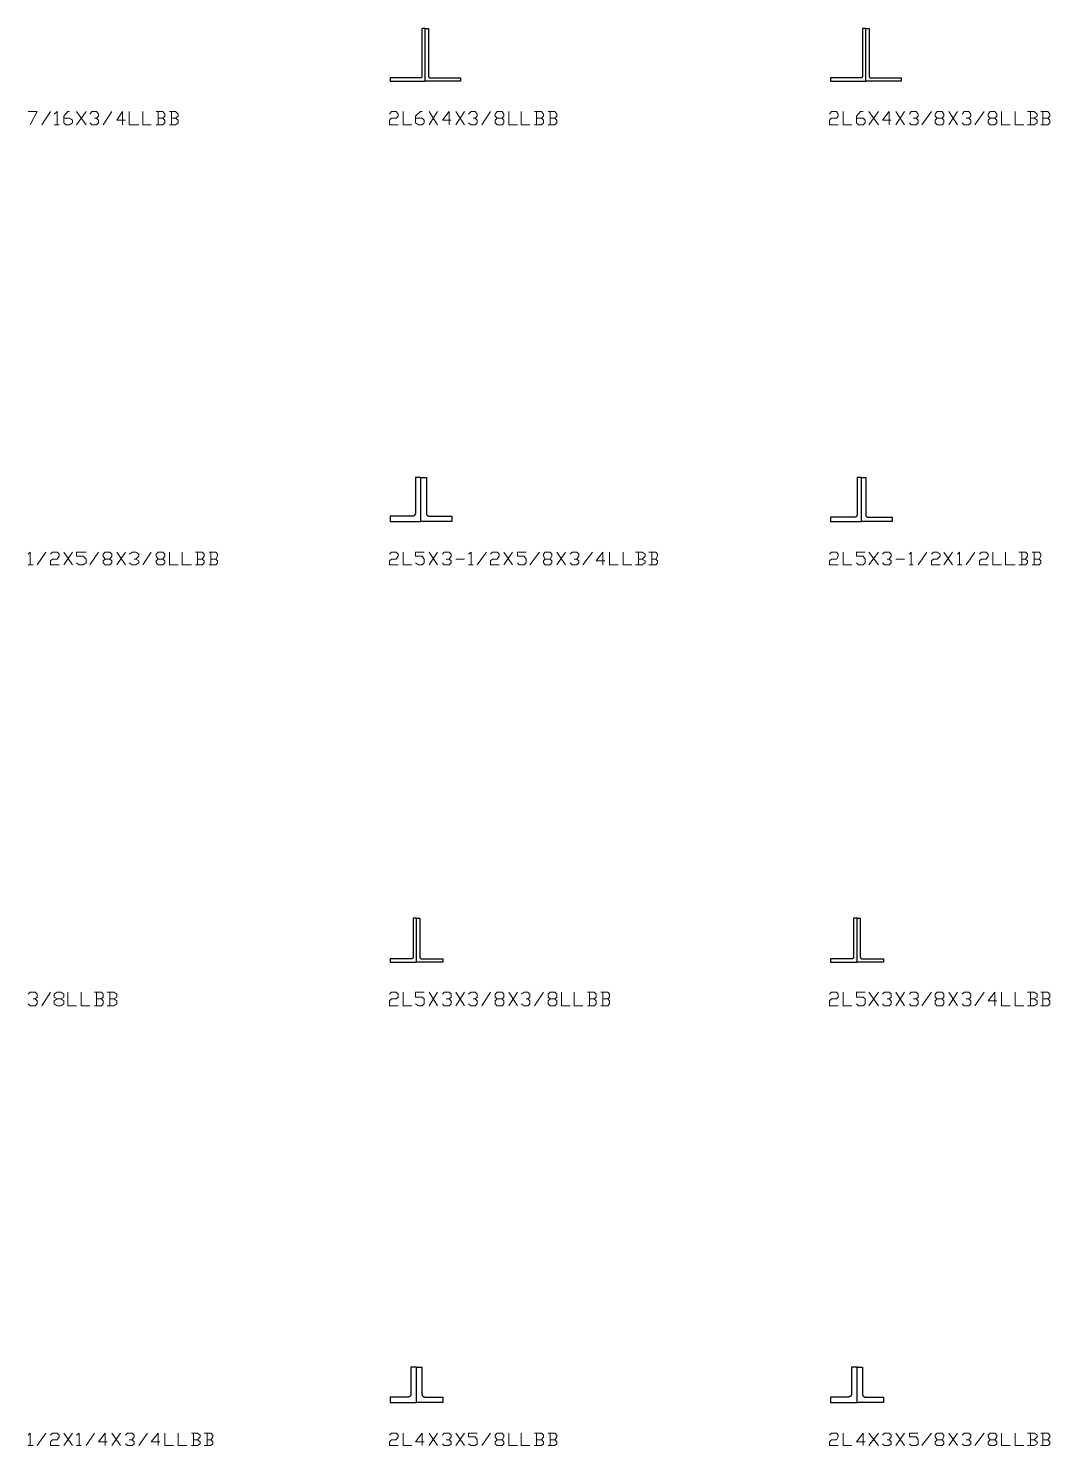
# Model space of a CAD drawing. Header units: inches. Extents: x 0 to 985, y -1555 to 12.
# Drawn here: x 858.9 to 974.9, y -754.9 to -594 of the extents above; entities that cross this region are included whole.
import ezdxf

# ---------------------------------------------------------------- set-up
doc = ezdxf.new("R2010")
doc.units = ezdxf.units.IN
doc.header["$MEASUREMENT"] = 0
doc.layers.add('AISC_STEEL', color=7, linetype='Continuous')

msp = doc.modelspace()

# ---------------------------------------------------------------- linework, layer by layer
at = {"color": 3, "lineweight": 0}
for points in [[(858.94, -603.43), (859.93, -603.43), (859.16, -604.96)], [(860.47, -604.96), (861.45, -603.43)], [(861.89, -603.76), (862.22, -603.43), (862.22, -604.96)], [(861.89, -604.96), (862.43, -604.96)], [(862.98, -604.19), (863.63, -604.19), (863.96, -604.41), (863.96, -604.74), (863.63, -604.96), (863.2, -604.96), (862.98, -604.74), (862.98, -603.98), (863.42, -603.43), (863.63, -603.43)], [(864.4, -604.96), (865.49, -603.43)], [(864.4, -603.43), (865.49, -604.96)], [(865.92, -603.76), (866.14, -603.43), (866.69, -603.43), (866.91, -603.76), (866.91, -603.98), (866.69, -604.19), (866.47, -604.19)], [(866.69, -604.19), (866.91, -604.41), (866.91, -604.74), (866.69, -604.96), (866.14, -604.96), (865.92, -604.74)], [(867.45, -604.96), (868.43, -603.43)], [(869.96, -604.41), (868.98, -604.41), (869.63, -603.43), (869.63, -604.96)], [(870.39, -603.43), (870.39, -604.96), (871.49, -604.96)], [(871.92, -603.43), (871.92, -604.96), (872.9, -604.96)], [(874.21, -604.19), (874.43, -603.98), (874.43, -603.76), (874.21, -603.43), (873.45, -603.43)], [(873.45, -604.96), (874.21, -604.96), (874.43, -604.74), (874.43, -604.41), (874.21, -604.19), (873.67, -604.19)], [(873.67, -603.43), (873.67, -604.96)], [(875.63, -604.19), (875.96, -603.98), (875.96, -603.76), (875.63, -603.43), (874.98, -603.43)], [(874.98, -604.96), (875.63, -604.96), (875.96, -604.74), (875.96, -604.41), (875.63, -604.19), (875.19, -604.19)], [(875.19, -603.43), (875.19, -604.96)], [(899.95, -603.76), (900.17, -603.43), (900.71, -603.43), (900.93, -603.76), (900.93, -603.98), (900.71, -604.19), (900.17, -604.19), (899.95, -604.41), (899.95, -604.96), (900.93, -604.96)], [(901.47, -603.43), (901.47, -604.96), (902.46, -604.96)], [(902.89, -604.19), (903.66, -604.19), (903.87, -604.41), (903.87, -604.74), (903.66, -604.96), (903.22, -604.96), (902.89, -604.74), (902.89, -603.98), (903.44, -603.43), (903.66, -603.43)], [(904.42, -604.96), (905.4, -603.43)], [(904.42, -603.43), (905.4, -604.96)], [(906.93, -604.41), (905.95, -604.41), (906.71, -603.43), (906.71, -604.96)], [(907.47, -604.96), (908.45, -603.43)], [(907.47, -603.43), (908.45, -604.96)], [(908.89, -603.76), (909.22, -603.43), (909.65, -603.43), (909.87, -603.76), (909.87, -603.98), (909.65, -604.19), (909.44, -604.19)], [(909.65, -604.19), (909.87, -604.41), (909.87, -604.74), (909.65, -604.96), (909.22, -604.96), (908.89, -604.74)], [(910.42, -604.96), (911.4, -603.43)], [(912.71, -604.19), (912.92, -604.41), (912.92, -604.74), (912.71, -604.96), (912.16, -604.96), (911.94, -604.74), (911.94, -604.41), (912.16, -604.19), (912.71, -604.19), (912.92, -603.98), (912.92, -603.76), (912.71, -603.43), (912.16, -603.43), (911.94, -603.76), (911.94, -603.98), (912.16, -604.19)], [(913.47, -603.43), (913.47, -604.96), (914.45, -604.96)], [(914.89, -603.43), (914.89, -604.96), (915.87, -604.96)], [(917.18, -604.19), (917.4, -603.98), (917.4, -603.76), (917.18, -603.43), (916.41, -603.43)], [(916.41, -604.96), (917.18, -604.96), (917.4, -604.74), (917.4, -604.41), (917.18, -604.19), (916.63, -604.19)], [(916.63, -603.43), (916.63, -604.96)], [(918.7, -604.19), (918.92, -603.98), (918.92, -603.76), (918.7, -603.43), (917.94, -603.43)], [(917.94, -604.96), (918.7, -604.96), (918.92, -604.74), (918.92, -604.41), (918.7, -604.19), (918.16, -604.19)], [(918.16, -603.43), (918.16, -604.96)], [(949.89, -603.76), (950.11, -603.43), (950.66, -603.43), (950.87, -603.76), (950.87, -603.98), (950.66, -604.19), (950.11, -604.19), (949.89, -604.41), (949.89, -604.96), (950.87, -604.96)], [(951.42, -603.43), (951.42, -604.96), (952.4, -604.96)], [(952.95, -604.19), (953.71, -604.19), (953.93, -604.41), (953.93, -604.74), (953.71, -604.96), (953.16, -604.96), (952.95, -604.74), (952.95, -603.98), (953.38, -603.43), (953.71, -603.43)], [(954.36, -604.96), (955.45, -603.43)], [(954.36, -603.43), (955.45, -604.96)], [(956.87, -604.41), (955.89, -604.41), (956.65, -603.43), (956.65, -604.96)], [(957.42, -604.96), (958.4, -603.43)], [(957.42, -603.43), (958.4, -604.96)], [(958.94, -603.76), (959.16, -603.43), (959.71, -603.43), (959.93, -603.76), (959.93, -603.98), (959.71, -604.19), (959.38, -604.19)], [(959.71, -604.19), (959.93, -604.41), (959.93, -604.74), (959.71, -604.96), (959.16, -604.96), (958.94, -604.74)], [(960.36, -604.96), (961.45, -603.43)], [(962.65, -604.19), (962.87, -604.41), (962.87, -604.74), (962.65, -604.96), (962.11, -604.96), (961.89, -604.74), (961.89, -604.41), (962.11, -604.19), (962.65, -604.19), (962.87, -603.98), (962.87, -603.76), (962.65, -603.43), (962.11, -603.43), (961.89, -603.76), (961.89, -603.98), (962.11, -604.19)], [(963.42, -604.96), (964.4, -603.43)], [(963.42, -603.43), (964.4, -604.96)], [(964.94, -603.76), (965.16, -603.43), (965.71, -603.43), (965.92, -603.76), (965.92, -603.98), (965.71, -604.19), (965.38, -604.19)], [(965.71, -604.19), (965.92, -604.41), (965.92, -604.74), (965.71, -604.96), (965.16, -604.96), (964.94, -604.74)], [(966.36, -604.96), (967.45, -603.43)], [(968.65, -604.19), (968.87, -604.41), (968.87, -604.74), (968.65, -604.96), (968.1, -604.96), (967.89, -604.74), (967.89, -604.41), (968.1, -604.19), (968.65, -604.19), (968.87, -603.98), (968.87, -603.76), (968.65, -603.43), (968.1, -603.43), (967.89, -603.76), (967.89, -603.98), (968.1, -604.19)], [(969.41, -603.43), (969.41, -604.96), (970.4, -604.96)], [(970.94, -603.43), (970.94, -604.96), (971.92, -604.96)], [(973.12, -604.19), (973.45, -603.98), (973.45, -603.76), (973.12, -603.43), (972.36, -603.43)], [(972.36, -604.96), (973.12, -604.96), (973.45, -604.74), (973.45, -604.41), (973.12, -604.19), (972.69, -604.19)], [(972.69, -603.43), (972.69, -604.96)], [(974.65, -604.19), (974.87, -603.98), (974.87, -603.76), (974.65, -603.43), (973.88, -603.43)], [(973.88, -604.96), (974.65, -604.96), (974.87, -604.74), (974.87, -604.41), (974.65, -604.19), (974.1, -604.19)], [(974.1, -603.43), (974.1, -604.96)], [(858.94, -653.7), (859.16, -653.48), (859.16, -654.9)], [(859.93, -654.9), (860.91, -653.48)], [(861.45, -653.7), (861.67, -653.48), (862.22, -653.48), (862.43, -653.7), (862.43, -653.92), (862.22, -654.25), (861.67, -654.25), (861.45, -654.47), (861.45, -654.9), (862.43, -654.9)], [(862.98, -654.9), (863.96, -653.48)], [(862.98, -653.48), (863.96, -654.9)], [(864.4, -654.68), (864.72, -654.9), (865.16, -654.9), (865.49, -654.68), (865.49, -654.25), (865.16, -653.92), (864.4, -653.92), (864.4, -653.48), (865.49, -653.48)], [(865.92, -654.9), (866.91, -653.48)], [(868.21, -654.25), (868.43, -654.47), (868.43, -654.68), (868.21, -654.9), (867.67, -654.9), (867.45, -654.68), (867.45, -654.47), (867.67, -654.25), (868.21, -654.25), (868.43, -653.92), (868.43, -653.7), (868.21, -653.48), (867.67, -653.48), (867.45, -653.7), (867.45, -653.92), (867.67, -654.25)], [(868.98, -654.9), (869.96, -653.48)], [(868.98, -653.48), (869.96, -654.9)], [(870.39, -653.7), (870.72, -653.48), (871.16, -653.48), (871.49, -653.7), (871.49, -653.92), (871.16, -654.25), (870.94, -654.25)], [(871.16, -654.25), (871.49, -654.47), (871.49, -654.68), (871.16, -654.9), (870.72, -654.9), (870.39, -654.68)], [(871.92, -654.9), (872.9, -653.48)], [(874.21, -654.25), (874.43, -654.47), (874.43, -654.68), (874.21, -654.9), (873.67, -654.9), (873.45, -654.68), (873.45, -654.47), (873.67, -654.25), (874.21, -654.25), (874.43, -653.92), (874.43, -653.7), (874.21, -653.48), (873.67, -653.48), (873.45, -653.7), (873.45, -653.92), (873.67, -654.25)], [(874.98, -653.48), (874.98, -654.9), (875.96, -654.9)], [(876.39, -653.48), (876.39, -654.9), (877.48, -654.9)], [(878.68, -654.25), (878.9, -653.92), (878.9, -653.7), (878.68, -653.48), (877.92, -653.48)], [(877.92, -654.9), (878.68, -654.9), (878.9, -654.68), (878.9, -654.47), (878.68, -654.25), (878.14, -654.25)], [(878.14, -653.48), (878.14, -654.9)], [(880.21, -654.25), (880.43, -653.92), (880.43, -653.7), (880.21, -653.48), (879.45, -653.48)], [(879.45, -654.9), (880.21, -654.9), (880.43, -654.68), (880.43, -654.47), (880.21, -654.25), (879.66, -654.25)], [(879.66, -653.48), (879.66, -654.9)], [(899.95, -653.7), (900.17, -653.48), (900.71, -653.48), (900.93, -653.7), (900.93, -653.92), (900.71, -654.25), (900.17, -654.25), (899.95, -654.47), (899.95, -654.9), (900.93, -654.9)], [(901.47, -653.48), (901.47, -654.9), (902.46, -654.9)], [(902.89, -654.68), (903.22, -654.9), (903.66, -654.9), (903.87, -654.68), (903.87, -654.25), (903.66, -653.92), (902.89, -653.92), (902.89, -653.48), (903.87, -653.48)], [(904.42, -654.9), (905.4, -653.48)], [(904.42, -653.48), (905.4, -654.9)], [(905.95, -653.7), (906.16, -653.48), (906.71, -653.48), (906.93, -653.7), (906.93, -653.92), (906.71, -654.25), (906.38, -654.25)], [(906.71, -654.25), (906.93, -654.47), (906.93, -654.68), (906.71, -654.9), (906.16, -654.9), (905.95, -654.68)], [(907.47, -654.25), (908.45, -654.25)], [(908.89, -653.7), (909.22, -653.48), (909.22, -654.9)], [(909.87, -654.9), (910.96, -653.48)], [(911.4, -653.7), (911.62, -653.48), (912.16, -653.48), (912.38, -653.7), (912.38, -653.92), (912.16, -654.25), (911.62, -654.25), (911.4, -654.47), (911.4, -654.9), (912.38, -654.9)], [(912.92, -654.9), (913.91, -653.48)], [(912.92, -653.48), (913.91, -654.9)], [(914.45, -654.68), (914.67, -654.9), (915.22, -654.9), (915.43, -654.68), (915.43, -654.25), (915.22, -653.92), (914.45, -653.92), (914.45, -653.48), (915.43, -653.48)], [(915.87, -654.9), (916.96, -653.48)], [(918.16, -654.25), (918.38, -654.47), (918.38, -654.68), (918.16, -654.9), (917.61, -654.9), (917.4, -654.68), (917.4, -654.47), (917.61, -654.25), (918.16, -654.25), (918.38, -653.92), (918.38, -653.7), (918.16, -653.48), (917.61, -653.48), (917.4, -653.7), (917.4, -653.92), (917.61, -654.25)], [(918.92, -654.9), (919.9, -653.48)], [(918.92, -653.48), (919.9, -654.9)], [(920.45, -653.7), (920.67, -653.48), (921.21, -653.48), (921.43, -653.7), (921.43, -653.92), (921.21, -654.25), (920.89, -654.25)], [(921.21, -654.25), (921.43, -654.47), (921.43, -654.68), (921.21, -654.9), (920.67, -654.9), (920.45, -654.68)], [(921.87, -654.9), (922.96, -653.48)], [(924.38, -654.47), (923.39, -654.47), (924.16, -653.48), (924.16, -654.9)], [(924.92, -653.48), (924.92, -654.9), (925.9, -654.9)], [(926.45, -653.48), (926.45, -654.9), (927.43, -654.9)], [(928.63, -654.25), (928.96, -653.92), (928.96, -653.7), (928.63, -653.48), (927.86, -653.48)], [(927.86, -654.9), (928.63, -654.9), (928.96, -654.68), (928.96, -654.47), (928.63, -654.25), (928.19, -654.25)], [(928.19, -653.48), (928.19, -654.9)], [(930.16, -654.25), (930.37, -653.92), (930.37, -653.7), (930.16, -653.48), (929.39, -653.48)], [(929.39, -654.9), (930.16, -654.9), (930.37, -654.68), (930.37, -654.47), (930.16, -654.25), (929.72, -654.25)], [(929.72, -653.48), (929.72, -654.9)], [(949.89, -653.7), (950.11, -653.48), (950.66, -653.48), (950.87, -653.7), (950.87, -653.92), (950.66, -654.25), (950.11, -654.25), (949.89, -654.47), (949.89, -654.9), (950.87, -654.9)], [(951.42, -653.48), (951.42, -654.9), (952.4, -654.9)], [(952.95, -654.68), (953.16, -654.9), (953.71, -654.9), (953.93, -654.68), (953.93, -654.25), (953.71, -653.92), (952.95, -653.92), (952.95, -653.48), (953.93, -653.48)], [(954.36, -654.9), (955.45, -653.48)], [(954.36, -653.48), (955.45, -654.9)], [(955.89, -653.7), (956.11, -653.48), (956.65, -653.48), (956.87, -653.7), (956.87, -653.92), (956.65, -654.25), (956.44, -654.25)], [(956.65, -654.25), (956.87, -654.47), (956.87, -654.68), (956.65, -654.9), (956.11, -654.9), (955.89, -654.68)], [(957.42, -654.25), (958.4, -654.25)], [(958.94, -653.7), (959.16, -653.48), (959.16, -654.9)], [(959.93, -654.9), (960.91, -653.48)], [(961.45, -653.7), (961.67, -653.48), (962.11, -653.48), (962.43, -653.7), (962.43, -653.92), (962.11, -654.25), (961.67, -654.25), (961.45, -654.47), (961.45, -654.9), (962.43, -654.9)], [(962.87, -654.9), (963.85, -653.48)], [(962.87, -653.48), (963.85, -654.9)], [(964.4, -653.7), (964.62, -653.48), (964.62, -654.9)], [(965.38, -654.9), (966.36, -653.48)], [(966.91, -653.7), (967.12, -653.48), (967.67, -653.48), (967.89, -653.7), (967.89, -653.92), (967.67, -654.25), (967.12, -654.25), (966.91, -654.47), (966.91, -654.9), (967.89, -654.9)], [(968.43, -653.48), (968.43, -654.9), (969.41, -654.9)], [(969.85, -653.48), (969.85, -654.9), (970.94, -654.9)], [(972.14, -654.25), (972.36, -653.92), (972.36, -653.7), (972.14, -653.48), (971.38, -653.48)], [(971.38, -654.9), (972.14, -654.9), (972.36, -654.68), (972.36, -654.47), (972.14, -654.25), (971.7, -654.25)], [(971.7, -653.48), (971.7, -654.9)], [(973.67, -654.25), (973.88, -653.92), (973.88, -653.7), (973.67, -653.48), (972.9, -653.48)], [(972.9, -654.9), (973.67, -654.9), (973.88, -654.68), (973.88, -654.47), (973.67, -654.25), (973.12, -654.25)], [(973.12, -653.48), (973.12, -654.9)], [(858.94, -654.9), (859.49, -654.9)], [(908.89, -654.9), (909.44, -654.9)], [(958.94, -654.9), (959.38, -654.9)], [(964.4, -654.9), (964.94, -654.9)], [(858.94, -703.65), (859.16, -703.43), (859.71, -703.43), (859.93, -703.65), (859.93, -703.98), (859.71, -704.19), (859.49, -704.19)], [(859.71, -704.19), (859.93, -704.41), (859.93, -704.74), (859.71, -704.96), (859.16, -704.96), (858.94, -704.74)], [(860.47, -704.96), (861.45, -703.43)], [(862.65, -704.19), (862.98, -704.41), (862.98, -704.74), (862.65, -704.96), (862.22, -704.96), (861.89, -704.74), (861.89, -704.41), (862.22, -704.19), (862.65, -704.19), (862.98, -703.98), (862.98, -703.65), (862.65, -703.43), (862.22, -703.43), (861.89, -703.65), (861.89, -703.98), (862.22, -704.19)], [(863.42, -703.43), (863.42, -704.96), (864.4, -704.96)], [(864.94, -703.43), (864.94, -704.96), (865.92, -704.96)], [(867.23, -704.19), (867.45, -703.98), (867.45, -703.65), (867.23, -703.43), (866.47, -703.43)], [(866.47, -704.96), (867.23, -704.96), (867.45, -704.74), (867.45, -704.41), (867.23, -704.19), (866.69, -704.19)], [(866.69, -703.43), (866.69, -704.96)], [(868.65, -704.19), (868.98, -703.98), (868.98, -703.65), (868.65, -703.43), (867.89, -703.43)], [(867.89, -704.96), (868.65, -704.96), (868.98, -704.74), (868.98, -704.41), (868.65, -704.19), (868.21, -704.19)], [(868.21, -703.43), (868.21, -704.96)], [(899.95, -703.65), (900.17, -703.43), (900.71, -703.43), (900.93, -703.65), (900.93, -703.98), (900.71, -704.19), (900.17, -704.19), (899.95, -704.41), (899.95, -704.96), (900.93, -704.96)], [(901.47, -703.43), (901.47, -704.96), (902.46, -704.96)], [(902.89, -704.74), (903.22, -704.96), (903.66, -704.96), (903.87, -704.74), (903.87, -704.19), (903.66, -703.98), (902.89, -703.98), (902.89, -703.43), (903.87, -703.43)], [(904.42, -704.96), (905.4, -703.43)], [(904.42, -703.43), (905.4, -704.96)], [(905.95, -703.65), (906.16, -703.43), (906.71, -703.43), (906.93, -703.65), (906.93, -703.98), (906.71, -704.19), (906.38, -704.19)], [(906.71, -704.19), (906.93, -704.41), (906.93, -704.74), (906.71, -704.96), (906.16, -704.96), (905.95, -704.74)], [(907.47, -704.96), (908.45, -703.43)], [(907.47, -703.43), (908.45, -704.96)], [(908.89, -703.65), (909.22, -703.43), (909.65, -703.43), (909.87, -703.65), (909.87, -703.98), (909.65, -704.19), (909.44, -704.19)], [(909.65, -704.19), (909.87, -704.41), (909.87, -704.74), (909.65, -704.96), (909.22, -704.96), (908.89, -704.74)], [(910.42, -704.96), (911.4, -703.43)], [(912.71, -704.19), (912.92, -704.41), (912.92, -704.74), (912.71, -704.96), (912.16, -704.96), (911.94, -704.74), (911.94, -704.41), (912.16, -704.19), (912.71, -704.19), (912.92, -703.98), (912.92, -703.65), (912.71, -703.43), (912.16, -703.43), (911.94, -703.65), (911.94, -703.98), (912.16, -704.19)], [(913.47, -704.96), (914.45, -703.43)], [(913.47, -703.43), (914.45, -704.96)], [(914.89, -703.65), (915.22, -703.43), (915.65, -703.43), (915.87, -703.65), (915.87, -703.98), (915.65, -704.19), (915.43, -704.19)], [(915.65, -704.19), (915.87, -704.41), (915.87, -704.74), (915.65, -704.96), (915.22, -704.96), (914.89, -704.74)], [(916.41, -704.96), (917.4, -703.43)], [(918.7, -704.19), (918.92, -704.41), (918.92, -704.74), (918.7, -704.96), (918.16, -704.96), (917.94, -704.74), (917.94, -704.41), (918.16, -704.19), (918.7, -704.19), (918.92, -703.98), (918.92, -703.65), (918.7, -703.43), (918.16, -703.43), (917.94, -703.65), (917.94, -703.98), (918.16, -704.19)], [(919.47, -703.43), (919.47, -704.96), (920.45, -704.96)], [(920.89, -703.43), (920.89, -704.96), (921.87, -704.96)], [(923.18, -704.19), (923.39, -703.98), (923.39, -703.65), (923.18, -703.43), (922.41, -703.43)], [(922.41, -704.96), (923.18, -704.96), (923.39, -704.74), (923.39, -704.41), (923.18, -704.19), (922.63, -704.19)], [(922.63, -703.43), (922.63, -704.96)], [(924.7, -704.19), (924.92, -703.98), (924.92, -703.65), (924.7, -703.43), (923.94, -703.43)], [(923.94, -704.96), (924.7, -704.96), (924.92, -704.74), (924.92, -704.41), (924.7, -704.19), (924.16, -704.19)], [(924.16, -703.43), (924.16, -704.96)], [(949.89, -703.65), (950.11, -703.43), (950.66, -703.43), (950.87, -703.65), (950.87, -703.98), (950.66, -704.19), (950.11, -704.19), (949.89, -704.41), (949.89, -704.96), (950.87, -704.96)], [(951.42, -703.43), (951.42, -704.96), (952.4, -704.96)], [(952.95, -704.74), (953.16, -704.96), (953.71, -704.96), (953.93, -704.74), (953.93, -704.19), (953.71, -703.98), (952.95, -703.98), (952.95, -703.43), (953.93, -703.43)], [(954.36, -704.96), (955.45, -703.43)], [(954.36, -703.43), (955.45, -704.96)], [(955.89, -703.65), (956.11, -703.43), (956.65, -703.43), (956.87, -703.65), (956.87, -703.98), (956.65, -704.19), (956.44, -704.19)], [(956.65, -704.19), (956.87, -704.41), (956.87, -704.74), (956.65, -704.96), (956.11, -704.96), (955.89, -704.74)], [(957.42, -704.96), (958.4, -703.43)], [(957.42, -703.43), (958.4, -704.96)], [(958.94, -703.65), (959.16, -703.43), (959.71, -703.43), (959.93, -703.65), (959.93, -703.98), (959.71, -704.19), (959.38, -704.19)], [(959.71, -704.19), (959.93, -704.41), (959.93, -704.74), (959.71, -704.96), (959.16, -704.96), (958.94, -704.74)], [(960.36, -704.96), (961.45, -703.43)], [(962.65, -704.19), (962.87, -704.41), (962.87, -704.74), (962.65, -704.96), (962.11, -704.96), (961.89, -704.74), (961.89, -704.41), (962.11, -704.19), (962.65, -704.19), (962.87, -703.98), (962.87, -703.65), (962.65, -703.43), (962.11, -703.43), (961.89, -703.65), (961.89, -703.98), (962.11, -704.19)], [(963.42, -704.96), (964.4, -703.43)], [(963.42, -703.43), (964.4, -704.96)], [(964.94, -703.65), (965.16, -703.43), (965.71, -703.43), (965.92, -703.65), (965.92, -703.98), (965.71, -704.19), (965.38, -704.19)], [(965.71, -704.19), (965.92, -704.41), (965.92, -704.74), (965.71, -704.96), (965.16, -704.96), (964.94, -704.74)], [(966.36, -704.96), (967.45, -703.43)], [(968.87, -704.41), (967.89, -704.41), (968.65, -703.43), (968.65, -704.96)], [(969.41, -703.43), (969.41, -704.96), (970.4, -704.96)], [(970.94, -703.43), (970.94, -704.96), (971.92, -704.96)], [(973.12, -704.19), (973.45, -703.98), (973.45, -703.65), (973.12, -703.43), (972.36, -703.43)], [(972.36, -704.96), (973.12, -704.96), (973.45, -704.74), (973.45, -704.41), (973.12, -704.19), (972.69, -704.19)], [(972.69, -703.43), (972.69, -704.96)], [(974.65, -704.19), (974.87, -703.98), (974.87, -703.65), (974.65, -703.43), (973.88, -703.43)], [(973.88, -704.96), (974.65, -704.96), (974.87, -704.74), (974.87, -704.41), (974.65, -704.19), (974.1, -704.19)], [(974.1, -703.43), (974.1, -704.96)], [(858.94, -753.7), (859.16, -753.48), (859.16, -754.9)], [(859.93, -754.9), (860.91, -753.48)], [(861.45, -753.7), (861.67, -753.48), (862.22, -753.48), (862.43, -753.7), (862.43, -753.92), (862.22, -754.25), (861.67, -754.25), (861.45, -754.47), (861.45, -754.9), (862.43, -754.9)], [(862.98, -754.9), (863.96, -753.48)], [(862.98, -753.48), (863.96, -754.9)], [(864.4, -753.7), (864.72, -753.48), (864.72, -754.9)], [(865.49, -754.9), (866.47, -753.48)], [(867.89, -754.47), (866.91, -754.47), (867.67, -753.48), (867.67, -754.9)], [(868.43, -754.9), (869.41, -753.48)], [(868.43, -753.48), (869.41, -754.9)], [(869.96, -753.7), (870.18, -753.48), (870.72, -753.48), (870.94, -753.7), (870.94, -753.92), (870.72, -754.25), (870.39, -754.25)], [(870.72, -754.25), (870.94, -754.47), (870.94, -754.68), (870.72, -754.9), (870.18, -754.9), (869.96, -754.68)], [(871.49, -754.9), (872.47, -753.48)], [(873.88, -754.47), (872.9, -754.47), (873.67, -753.48), (873.67, -754.9)], [(874.43, -753.48), (874.43, -754.9), (875.41, -754.9)], [(875.96, -753.48), (875.96, -754.9), (876.94, -754.9)], [(878.14, -754.25), (878.46, -753.92), (878.46, -753.7), (878.14, -753.48), (877.48, -753.48)], [(877.48, -754.9), (878.14, -754.9), (878.46, -754.68), (878.46, -754.47), (878.14, -754.25), (877.7, -754.25)], [(877.7, -753.48), (877.7, -754.9)], [(879.66, -754.25), (879.88, -753.92), (879.88, -753.7), (879.66, -753.48), (878.9, -753.48)], [(878.9, -754.9), (879.66, -754.9), (879.88, -754.68), (879.88, -754.47), (879.66, -754.25), (879.23, -754.25)], [(879.23, -753.48), (879.23, -754.9)], [(899.95, -753.7), (900.17, -753.48), (900.71, -753.48), (900.93, -753.7), (900.93, -753.92), (900.71, -754.25), (900.17, -754.25), (899.95, -754.47), (899.95, -754.9), (900.93, -754.9)], [(901.47, -753.48), (901.47, -754.9), (902.46, -754.9)], [(903.87, -754.47), (902.89, -754.47), (903.66, -753.48), (903.66, -754.9)], [(904.42, -754.9), (905.4, -753.48)], [(904.42, -753.48), (905.4, -754.9)], [(905.95, -753.7), (906.16, -753.48), (906.71, -753.48), (906.93, -753.7), (906.93, -753.92), (906.71, -754.25), (906.38, -754.25)], [(906.71, -754.25), (906.93, -754.47), (906.93, -754.68), (906.71, -754.9), (906.16, -754.9), (905.95, -754.68)], [(907.47, -754.9), (908.45, -753.48)], [(907.47, -753.48), (908.45, -754.9)], [(908.89, -754.68), (909.22, -754.9), (909.65, -754.9), (909.87, -754.68), (909.87, -754.25), (909.65, -753.92), (908.89, -753.92), (908.89, -753.48), (909.87, -753.48)], [(910.42, -754.9), (911.4, -753.48)], [(912.71, -754.25), (912.92, -754.47), (912.92, -754.68), (912.71, -754.9), (912.16, -754.9), (911.94, -754.68), (911.94, -754.47), (912.16, -754.25), (912.71, -754.25), (912.92, -753.92), (912.92, -753.7), (912.71, -753.48), (912.16, -753.48), (911.94, -753.7), (911.94, -753.92), (912.16, -754.25)], [(913.47, -753.48), (913.47, -754.9), (914.45, -754.9)], [(914.89, -753.48), (914.89, -754.9), (915.87, -754.9)], [(917.18, -754.25), (917.4, -753.92), (917.4, -753.7), (917.18, -753.48), (916.41, -753.48)], [(916.41, -754.9), (917.18, -754.9), (917.4, -754.68), (917.4, -754.47), (917.18, -754.25), (916.63, -754.25)], [(916.63, -753.48), (916.63, -754.9)], [(918.7, -754.25), (918.92, -753.92), (918.92, -753.7), (918.7, -753.48), (917.94, -753.48)], [(917.94, -754.9), (918.7, -754.9), (918.92, -754.68), (918.92, -754.47), (918.7, -754.25), (918.16, -754.25)], [(918.16, -753.48), (918.16, -754.9)], [(949.89, -753.7), (950.11, -753.48), (950.66, -753.48), (950.87, -753.7), (950.87, -753.92), (950.66, -754.25), (950.11, -754.25), (949.89, -754.47), (949.89, -754.9), (950.87, -754.9)], [(951.42, -753.48), (951.42, -754.9), (952.4, -754.9)], [(953.93, -754.47), (952.95, -754.47), (953.71, -753.48), (953.71, -754.9)], [(954.36, -754.9), (955.45, -753.48)], [(954.36, -753.48), (955.45, -754.9)], [(955.89, -753.7), (956.11, -753.48), (956.65, -753.48), (956.87, -753.7), (956.87, -753.92), (956.65, -754.25), (956.44, -754.25)], [(956.65, -754.25), (956.87, -754.47), (956.87, -754.68), (956.65, -754.9), (956.11, -754.9), (955.89, -754.68)], [(957.42, -754.9), (958.4, -753.48)], [(957.42, -753.48), (958.4, -754.9)], [(958.94, -754.68), (959.16, -754.9), (959.71, -754.9), (959.93, -754.68), (959.93, -754.25), (959.71, -753.92), (958.94, -753.92), (958.94, -753.48), (959.93, -753.48)], [(960.36, -754.9), (961.45, -753.48)], [(962.65, -754.25), (962.87, -754.47), (962.87, -754.68), (962.65, -754.9), (962.11, -754.9), (961.89, -754.68), (961.89, -754.47), (962.11, -754.25), (962.65, -754.25), (962.87, -753.92), (962.87, -753.7), (962.65, -753.48), (962.11, -753.48), (961.89, -753.7), (961.89, -753.92), (962.11, -754.25)], [(963.42, -754.9), (964.4, -753.48)], [(963.42, -753.48), (964.4, -754.9)], [(964.94, -753.7), (965.16, -753.48), (965.71, -753.48), (965.92, -753.7), (965.92, -753.92), (965.71, -754.25), (965.38, -754.25)], [(965.71, -754.25), (965.92, -754.47), (965.92, -754.68), (965.71, -754.9), (965.16, -754.9), (964.94, -754.68)], [(966.36, -754.9), (967.45, -753.48)], [(968.65, -754.25), (968.87, -754.47), (968.87, -754.68), (968.65, -754.9), (968.1, -754.9), (967.89, -754.68), (967.89, -754.47), (968.1, -754.25), (968.65, -754.25), (968.87, -753.92), (968.87, -753.7), (968.65, -753.48), (968.1, -753.48), (967.89, -753.7), (967.89, -753.92), (968.1, -754.25)], [(969.41, -753.48), (969.41, -754.9), (970.4, -754.9)], [(970.94, -753.48), (970.94, -754.9), (971.92, -754.9)], [(973.12, -754.25), (973.45, -753.92), (973.45, -753.7), (973.12, -753.48), (972.36, -753.48)], [(972.36, -754.9), (973.12, -754.9), (973.45, -754.68), (973.45, -754.47), (973.12, -754.25), (972.69, -754.25)], [(972.69, -753.48), (972.69, -754.9)], [(974.65, -754.25), (974.87, -753.92), (974.87, -753.7), (974.65, -753.48), (973.88, -753.48)], [(973.88, -754.9), (974.65, -754.9), (974.87, -754.68), (974.87, -754.47), (974.65, -754.25), (974.1, -754.25)], [(974.1, -753.48), (974.1, -754.9)], [(858.94, -754.9), (859.49, -754.9)], [(864.4, -754.9), (864.94, -754.9)]]:
    msp.add_lwpolyline(points, dxfattribs=at)
at = {"layer": 'AISC_STEEL'}
for points in [[(900, -600), (904, -600), (904, -594), (903.62, -594), (903.62, -599.44), (903.62, -599.46), (903.62, -599.49), (903.61, -599.51), (903.6, -599.53), (903.59, -599.55), (903.57, -599.57), (903.55, -599.59), (903.53, -599.6), (903.51, -599.61), (903.49, -599.62), (903.46, -599.62), (903.44, -599.62), (900, -599.62)], [(908, -600), (904, -600), (904, -594), (904.38, -594), (904.38, -599.44), (904.38, -599.46), (904.38, -599.49), (904.39, -599.51), (904.4, -599.53), (904.41, -599.55), (904.43, -599.57), (904.45, -599.59), (904.47, -599.6), (904.49, -599.61), (904.51, -599.62), (904.54, -599.62), (904.56, -599.62), (908, -599.62)], [(950, -600), (954, -600), (954, -594), (953.62, -594), (953.62, -599.44), (953.62, -599.46), (953.62, -599.49), (953.61, -599.51), (953.6, -599.53), (953.59, -599.55), (953.57, -599.57), (953.55, -599.59), (953.53, -599.6), (953.51, -599.61), (953.49, -599.62), (953.46, -599.62), (953.44, -599.62), (950, -599.62)], [(958, -600), (954, -600), (954, -594), (954.38, -594), (954.38, -599.44), (954.38, -599.46), (954.38, -599.49), (954.39, -599.51), (954.4, -599.53), (954.41, -599.55), (954.43, -599.57), (954.45, -599.59), (954.47, -599.6), (954.49, -599.61), (954.51, -599.62), (954.54, -599.62), (954.56, -599.62), (958, -599.62)], [(900, -650), (903.5, -650), (903.5, -645), (902.88, -645), (902.88, -649.06), (902.87, -649.09), (902.87, -649.12), (902.86, -649.15), (902.85, -649.18), (902.84, -649.2), (902.83, -649.23), (902.81, -649.25), (902.79, -649.27), (902.77, -649.29), (902.75, -649.31), (902.73, -649.33), (902.7, -649.34), (902.68, -649.35), (902.65, -649.36), (902.62, -649.37), (902.59, -649.37), (902.56, -649.38), (900, -649.38)], [(907, -650), (903.5, -650), (903.5, -645), (904.12, -645), (904.12, -649.06), (904.13, -649.09), (904.13, -649.12), (904.14, -649.15), (904.15, -649.18), (904.16, -649.2), (904.17, -649.23), (904.19, -649.25), (904.21, -649.27), (904.23, -649.29), (904.25, -649.31), (904.27, -649.33), (904.3, -649.34), (904.32, -649.35), (904.35, -649.36), (904.38, -649.37), (904.41, -649.37), (904.44, -649.38), (907, -649.38)], [(950, -650), (953.5, -650), (953.5, -645), (953, -645), (953, -649.25), (953, -649.28), (952.99, -649.31), (952.99, -649.33), (952.98, -649.36), (952.96, -649.38), (952.95, -649.41), (952.93, -649.43), (952.91, -649.45), (952.88, -649.46), (952.86, -649.48), (952.83, -649.49), (952.81, -649.49), (952.78, -649.5), (952.75, -649.5), (950, -649.5)], [(957, -650), (953.5, -650), (953.5, -645), (954, -645), (954, -649.25), (954, -649.28), (954.01, -649.31), (954.01, -649.33), (954.02, -649.36), (954.04, -649.38), (954.05, -649.41), (954.07, -649.43), (954.09, -649.45), (954.12, -649.46), (954.14, -649.48), (954.17, -649.49), (954.19, -649.49), (954.22, -649.5), (954.25, -649.5), (957, -649.5)], [(900, -700), (903, -700), (903, -695), (902.62, -695), (902.62, -699.44), (902.62, -699.46), (902.62, -699.49), (902.61, -699.51), (902.6, -699.53), (902.59, -699.55), (902.57, -699.57), (902.55, -699.59), (902.53, -699.6), (902.51, -699.61), (902.49, -699.62), (902.46, -699.62), (902.44, -699.62), (900, -699.62)], [(906, -700), (903, -700), (903, -695), (903.37, -695), (903.37, -699.44), (903.38, -699.46), (903.38, -699.49), (903.39, -699.51), (903.4, -699.53), (903.41, -699.55), (903.43, -699.57), (903.45, -699.59), (903.47, -699.6), (903.49, -699.61), (903.51, -699.62), (903.54, -699.62), (903.56, -699.62), (906, -699.62)], [(950, -700), (953, -700), (953, -695), (952.62, -695), (952.62, -699.44), (952.62, -699.46), (952.62, -699.49), (952.61, -699.51), (952.6, -699.53), (952.59, -699.55), (952.57, -699.57), (952.55, -699.59), (952.53, -699.6), (952.51, -699.61), (952.49, -699.62), (952.46, -699.62), (952.44, -699.62), (950, -699.62)], [(956, -700), (953, -700), (953, -695), (953.37, -695), (953.37, -699.44), (953.38, -699.46), (953.38, -699.49), (953.39, -699.51), (953.4, -699.53), (953.41, -699.55), (953.43, -699.57), (953.45, -699.59), (953.47, -699.6), (953.49, -699.61), (953.51, -699.62), (953.54, -699.62), (953.56, -699.62), (956, -699.62)], [(900, -750), (903, -750), (903, -746), (902.37, -746), (902.37, -749.06), (902.37, -749.09), (902.37, -749.12), (902.36, -749.15), (902.35, -749.18), (902.34, -749.2), (902.33, -749.23), (902.31, -749.25), (902.29, -749.27), (902.27, -749.29), (902.25, -749.31), (902.23, -749.33), (902.2, -749.34), (902.18, -749.35), (902.15, -749.36), (902.12, -749.37), (902.09, -749.37), (902.06, -749.38), (900, -749.38)], [(906, -750), (903, -750), (903, -746), (903.62, -746), (903.62, -749.06), (903.63, -749.09), (903.63, -749.12), (903.64, -749.15), (903.65, -749.18), (903.66, -749.2), (903.67, -749.23), (903.69, -749.25), (903.71, -749.27), (903.73, -749.29), (903.75, -749.31), (903.77, -749.33), (903.8, -749.34), (903.82, -749.35), (903.85, -749.36), (903.88, -749.37), (903.91, -749.37), (903.94, -749.38), (906, -749.38)], [(950, -750), (953, -750), (953, -746), (952.37, -746), (952.37, -749.06), (952.37, -749.09), (952.37, -749.12), (952.36, -749.15), (952.35, -749.18), (952.34, -749.2), (952.33, -749.23), (952.31, -749.25), (952.29, -749.27), (952.27, -749.29), (952.25, -749.31), (952.23, -749.33), (952.2, -749.34), (952.18, -749.35), (952.15, -749.36), (952.12, -749.37), (952.09, -749.37), (952.06, -749.38), (950, -749.38)], [(956, -750), (953, -750), (953, -746), (953.62, -746), (953.62, -749.06), (953.63, -749.09), (953.63, -749.12), (953.64, -749.15), (953.65, -749.18), (953.66, -749.2), (953.67, -749.23), (953.69, -749.25), (953.71, -749.27), (953.73, -749.29), (953.75, -749.31), (953.77, -749.33), (953.8, -749.34), (953.82, -749.35), (953.85, -749.36), (953.88, -749.37), (953.91, -749.37), (953.94, -749.38), (956, -749.38)]]:
    msp.add_lwpolyline(points, close=True, dxfattribs=at)

doc.saveas('drawing.dxf')
